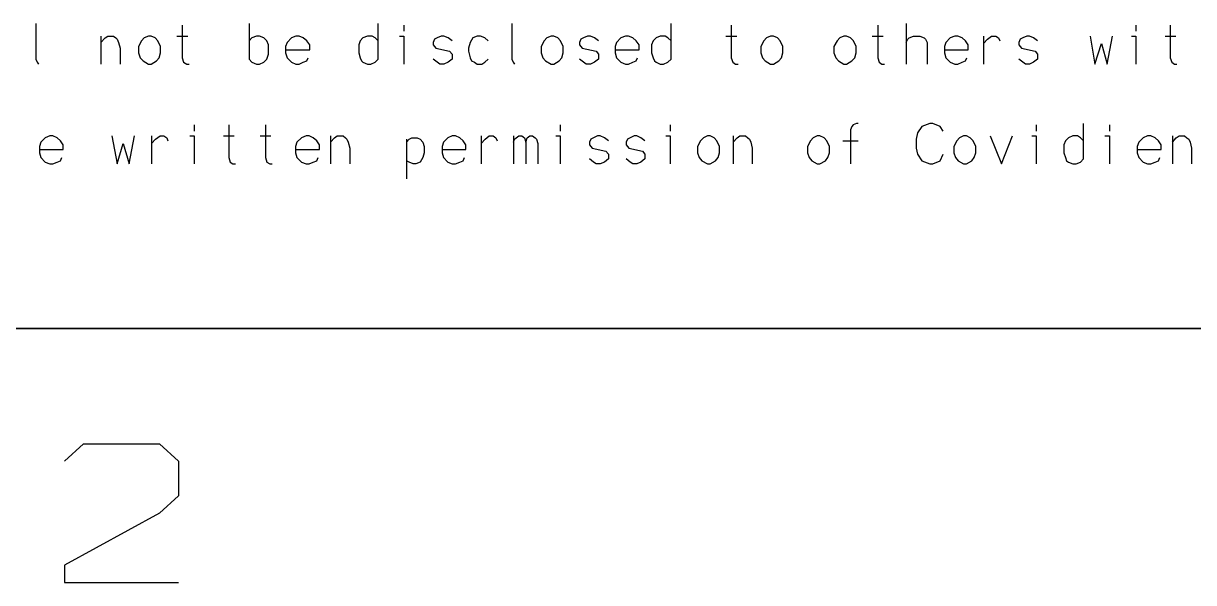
# Model space of a CAD drawing. Extents: x 0 to 1186, y 36 to 805.
# Drawn here: x 728.7 to 825.3, y 41.3 to 87.4 of the extents above; entities that cross this region are included whole.
import ezdxf

# ---------------------------------------------------------------- set-up
doc = ezdxf.new("R2010")
doc.units = 0
doc.layers.add('1', color=1, linetype='CONTINUOUS')

msp = doc.modelspace()

# ---------------------------------------------------------------- linework, layer by layer
at = {"layer": '1'}
for p, q in [((729.75, 87.43), (729.75, 84.48)), ((741.82, 87.28), (741.82, 84.6)), ((747.35, 87.43), (747.35, 84.48)), ((758, 84.48), (758, 87.43)), ((760.12, 87.28), (760.12, 86.78)), ((769.02, 87.43), (769.02, 84.48)), ((782.18, 84.48), (782.18, 87.43)), ((787.13, 87.28), (787.13, 84.6)), ((799.23, 87.28), (799.23, 84.6)), ((801.58, 87.43), (801.58, 84.08)), ((820.52, 87.28), (820.52, 86.78)), ((823.37, 87.28), (823.37, 84.6)), ((735.12, 86.38), (735.12, 84.08)), ((735.12, 85.85), (735.47, 86.25)), ((735.47, 86.25), (735.7, 86.38)), ((735.7, 86.38), (736.15, 86.38)), ((736.15, 86.38), (736.35, 86.25)), ((736.35, 86.25), (736.47, 86.13)), ((736.47, 86.13), (736.57, 85.85)), ((738.47, 86), (738.22, 85.53)), ((738.7, 86.25), (738.47, 86)), ((739.05, 86.38), (738.7, 86.25)), ((739.27, 86.38), (739.05, 86.38)), ((739.6, 86.25), (739.27, 86.38)), ((739.82, 86), (739.6, 86.25)), ((740.05, 85.53), (739.82, 86)), ((741.4, 86.38), (742.3, 86.38)), ((747.57, 86.25), (747.35, 86)), ((747.95, 86.38), (747.57, 86.25)), ((748.2, 86.38), (747.95, 86.38)), ((748.57, 86.25), (748.2, 86.38)), ((748.82, 86), (748.57, 86.25)), ((748.95, 85.65), (748.82, 86)), ((750.85, 86.25), (750.5, 85.85)), ((751.22, 86.38), (750.85, 86.25)), ((751.47, 86.38), (751.22, 86.38)), ((751.82, 86.25), (751.47, 86.38)), ((752.12, 86), (751.82, 86.25)), ((752.35, 85.65), (752.12, 86)), ((756.52, 86), (756.4, 85.65)), ((756.75, 86.25), (756.52, 86)), ((757.12, 86.38), (756.75, 86.25)), ((757.52, 86.38), (757.12, 86.38)), ((757.75, 86.25), (757.52, 86.38)), ((758, 86), (757.75, 86.25)), ((759.77, 86.38), (760.12, 86.38)), ((760.12, 86.38), (760.12, 84.08)), ((762.65, 86.13), (762.55, 85.85)), ((762.87, 86.25), (762.65, 86.13)), ((763.2, 86.38), (762.87, 86.25)), ((763.42, 86.38), (763.2, 86.38)), ((763.77, 86.25), (763.42, 86.38)), ((764.1, 86), (763.77, 86.25)), ((765.82, 86.25), (765.6, 85.85)), ((766.17, 86.38), (765.82, 86.25)), ((766.45, 86.38), (766.17, 86.38)), ((766.8, 86.25), (766.45, 86.38)), ((767.07, 86), (766.8, 86.25)), ((771.7, 86), (771.45, 85.53)), ((771.92, 86.25), (771.7, 86)), ((772.27, 86.38), (771.92, 86.25)), ((772.5, 86.38), (772.28, 86.38)), ((772.83, 86.25), (772.5, 86.38)), ((773.05, 86), (772.83, 86.25)), ((773.27, 85.53), (773.05, 86)), ((774.73, 86.13), (774.63, 85.85)), ((774.95, 86.25), (774.73, 86.13)), ((775.28, 86.38), (774.95, 86.25)), ((775.53, 86.38), (775.28, 86.38)), ((775.85, 86.25), (775.53, 86.38)), ((776.18, 86), (775.85, 86.25)), ((778.03, 86.25), (777.68, 85.85)), ((778.4, 86.38), (778.03, 86.25)), ((778.65, 86.38), (778.4, 86.38)), ((779.03, 86.25), (778.65, 86.38)), ((779.3, 86), (779.03, 86.25)), ((779.53, 85.65), (779.3, 86)), ((780.7, 86), (780.55, 85.65)), ((780.93, 86.25), (780.7, 86)), ((781.28, 86.38), (780.93, 86.25)), ((781.68, 86.38), (781.28, 86.38)), ((781.9, 86.25), (781.68, 86.38)), ((782.18, 86), (781.9, 86.25)), ((786.7, 86.38), (787.6, 86.38)), ((789.83, 86), (789.58, 85.53)), ((790.05, 86.25), (789.83, 86)), ((790.38, 86.38), (790.05, 86.25)), ((790.63, 86.38), (790.38, 86.38)), ((790.95, 86.25), (790.63, 86.38)), ((791.18, 86), (790.95, 86.25)), ((791.4, 85.53), (791.18, 86)), ((795.88, 86), (795.6, 85.53)), ((796.1, 86.25), (795.88, 86)), ((796.43, 86.38), (796.1, 86.25)), ((796.65, 86.38), (796.43, 86.38)), ((796.98, 86.25), (796.65, 86.38)), ((797.23, 86), (796.98, 86.25)), ((797.45, 85.53), (797.23, 86)), ((798.78, 86.38), (799.68, 86.38)), ((801.58, 85.85), (801.7, 86.13)), ((801.7, 86.13), (801.83, 86.25)), ((801.83, 86.25), (802.18, 86.38)), ((802.18, 86.38), (802.7, 86.38)), ((802.7, 86.38), (803.05, 86.25)), ((803.05, 86.25), (803.18, 86.13)), ((803.18, 86.13), (803.3, 85.85)), ((805.2, 86.25), (804.85, 85.85)), ((805.6, 86.38), (805.2, 86.25)), ((805.85, 86.38), (805.6, 86.38)), ((806.2, 86.25), (805.85, 86.38)), ((806.48, 86), (806.2, 86.25)), ((806.7, 85.65), (806.48, 86)), ((807.95, 86.38), (807.95, 84.08)), ((807.95, 85.78), (808.28, 86.13)), ((808.28, 86.13), (808.62, 86.38)), ((808.62, 86.38), (808.97, 86.38)), ((808.97, 86.38), (809.2, 86.25)), ((809.2, 86.25), (809.3, 86)), ((810.97, 86.13), (810.88, 85.85)), ((811.2, 86.25), (810.97, 86.13)), ((811.52, 86.38), (811.2, 86.25)), ((811.75, 86.38), (811.52, 86.38)), ((812.07, 86.25), (811.75, 86.38)), ((812.42, 86), (812.07, 86.25)), ((816.75, 86.38), (817.15, 84.08)), ((818.17, 84.08), (818.6, 86.38)), ((820.17, 86.38), (820.52, 86.38)), ((820.52, 86.38), (820.52, 84.08)), ((822.95, 86.38), (823.82, 86.38)), ((736.57, 85.85), (736.7, 85.38)), ((736.7, 85.38), (736.7, 84.08)), ((738.22, 85.53), (738.22, 85)), ((738.22, 85), (738.37, 84.6)), ((739.92, 84.6), (740.05, 85)), ((740.05, 85), (740.05, 85.53)), ((748.95, 84.88), (748.95, 85.65)), ((750.5, 85.85), (750.35, 85.53)), ((750.35, 85.53), (750.35, 85)), ((750.35, 85.25), (752.35, 85.25)), ((750.35, 85), (750.5, 84.6)), ((752.35, 85.25), (752.35, 85.65)), ((756.4, 85.65), (756.4, 85)), ((756.4, 85), (756.52, 84.6)), ((762.55, 85.85), (762.55, 85.65)), ((762.55, 85.65), (762.77, 85.38)), ((762.77, 85.38), (763.9, 85.13)), ((763.9, 85.13), (764.1, 84.88)), ((765.6, 85.85), (765.45, 85.38)), ((765.45, 85.38), (765.45, 85.13)), ((765.45, 85.13), (765.6, 84.6)), ((771.45, 85.53), (771.45, 85)), ((771.45, 85), (771.6, 84.6)), ((773.15, 84.6), (773.27, 85)), ((773.27, 85), (773.27, 85.53)), ((774.63, 85.85), (774.63, 85.65)), ((774.63, 85.65), (774.85, 85.38)), ((774.85, 85.38), (775.98, 85.13)), ((775.98, 85.13), (776.18, 84.88)), ((777.68, 85.85), (777.55, 85.53)), ((777.55, 85.53), (777.55, 85)), ((777.55, 85.25), (779.53, 85.25)), ((777.55, 85), (777.68, 84.6)), ((779.53, 85.25), (779.53, 85.65)), ((780.55, 85.65), (780.55, 85)), ((780.55, 85), (780.7, 84.6)), ((789.58, 85.53), (789.58, 85)), ((789.58, 85), (789.73, 84.6)), ((791.28, 84.6), (791.4, 85)), ((791.4, 85), (791.4, 85.53)), ((795.6, 85.53), (795.6, 85)), ((795.6, 85), (795.78, 84.6)), ((797.33, 84.6), (797.45, 85)), ((797.45, 85), (797.45, 85.53)), ((803.3, 85.85), (803.3, 84.08)), ((804.85, 85.85), (804.73, 85.53)), ((804.73, 85.53), (804.73, 85)), ((804.73, 85.25), (806.7, 85.25)), ((804.73, 85), (804.85, 84.6)), ((806.7, 85.25), (806.7, 85.65)), ((810.88, 85.85), (810.88, 85.65)), ((810.88, 85.65), (811.1, 85.38)), ((811.1, 85.38), (812.22, 85.13)), ((812.22, 85.13), (812.42, 84.88)), ((817.15, 84.08), (817.7, 85.78)), ((817.7, 85.78), (818.17, 84.08)), ((729.75, 84.48), (729.87, 84.23)), ((729.87, 84.23), (729.97, 84.08)), ((738.37, 84.6), (738.6, 84.35)), ((738.6, 84.35), (739.05, 84.08)), ((739.05, 84.08), (739.27, 84.08)), ((739.27, 84.08), (739.72, 84.35)), ((739.72, 84.35), (739.92, 84.6)), ((741.82, 84.6), (741.95, 84.23)), ((741.95, 84.23), (742.2, 84.08)), ((742.2, 84.08), (742.4, 84.08)), ((747.35, 84.48), (747.57, 84.23)), ((747.57, 84.23), (747.95, 84.08)), ((747.95, 84.08), (748.2, 84.08)), ((748.2, 84.08), (748.57, 84.23)), ((748.57, 84.23), (748.82, 84.48)), ((748.82, 84.48), (748.95, 84.88)), ((750.5, 84.6), (750.85, 84.23)), ((750.85, 84.23), (751.22, 84.08)), ((751.22, 84.08), (751.47, 84.08)), ((751.47, 84.08), (751.82, 84.23)), ((751.82, 84.23), (752.12, 84.35)), ((752.12, 84.35), (752.22, 84.6)), ((756.52, 84.6), (756.62, 84.35)), ((756.62, 84.35), (756.75, 84.23)), ((756.75, 84.23), (757.12, 84.08)), ((757.12, 84.08), (757.4, 84.08)), ((757.4, 84.08), (757.75, 84.23)), ((757.75, 84.23), (758, 84.48)), ((762.87, 84.23), (762.55, 84.48)), ((763.1, 84.08), (762.87, 84.23)), ((763.42, 84.08), (763.1, 84.08)), ((763.77, 84.23), (763.42, 84.08)), ((764.1, 84.48), (763.77, 84.23)), ((764.1, 84.88), (764.1, 84.48)), ((765.6, 84.6), (765.7, 84.35)), ((765.7, 84.35), (765.95, 84.23)), ((765.95, 84.23), (766.17, 84.08)), ((766.17, 84.08), (766.57, 84.08)), ((766.57, 84.08), (766.8, 84.23)), ((766.8, 84.23), (767.07, 84.48)), ((769.02, 84.48), (769.15, 84.23)), ((769.15, 84.23), (769.25, 84.08)), ((771.6, 84.6), (771.82, 84.35)), ((771.82, 84.35), (772.27, 84.08)), ((772.27, 84.08), (772.5, 84.08)), ((772.5, 84.08), (772.95, 84.35)), ((772.95, 84.35), (773.15, 84.6)), ((774.95, 84.23), (774.63, 84.48)), ((775.18, 84.08), (774.95, 84.23)), ((775.53, 84.08), (775.18, 84.08)), ((775.85, 84.23), (775.53, 84.08)), ((776.18, 84.48), (775.85, 84.23)), ((776.18, 84.88), (776.18, 84.48)), ((777.68, 84.6), (778.03, 84.23)), ((778.03, 84.23), (778.4, 84.08)), ((778.4, 84.08), (778.65, 84.08)), ((778.65, 84.08), (779.03, 84.23)), ((779.03, 84.23), (779.3, 84.35)), ((779.3, 84.35), (779.4, 84.6)), ((780.7, 84.6), (780.8, 84.35)), ((780.8, 84.35), (780.93, 84.23)), ((780.93, 84.23), (781.28, 84.08)), ((781.28, 84.08), (781.55, 84.08)), ((781.55, 84.08), (781.9, 84.23)), ((781.9, 84.23), (782.18, 84.48)), ((787.13, 84.6), (787.28, 84.23)), ((787.28, 84.23), (787.5, 84.08)), ((787.5, 84.08), (787.7, 84.08)), ((789.73, 84.6), (789.95, 84.35)), ((789.95, 84.35), (790.38, 84.08)), ((790.38, 84.08), (790.63, 84.08)), ((790.63, 84.08), (791.08, 84.35)), ((791.08, 84.35), (791.28, 84.6)), ((795.78, 84.6), (796, 84.35)), ((796, 84.35), (796.43, 84.08)), ((796.43, 84.08), (796.65, 84.08)), ((796.65, 84.08), (797.1, 84.35)), ((797.1, 84.35), (797.33, 84.6)), ((799.23, 84.6), (799.35, 84.23)), ((799.35, 84.23), (799.58, 84.08)), ((799.58, 84.08), (799.78, 84.08)), ((804.85, 84.6), (805.2, 84.23)), ((805.2, 84.23), (805.6, 84.08)), ((805.6, 84.08), (805.85, 84.08)), ((805.85, 84.08), (806.2, 84.23)), ((806.2, 84.23), (806.48, 84.35)), ((806.48, 84.35), (806.58, 84.6)), ((811.2, 84.23), (810.88, 84.48)), ((811.42, 84.08), (811.2, 84.23)), ((811.75, 84.08), (811.42, 84.08)), ((812.08, 84.23), (811.75, 84.08)), ((812.42, 84.48), (812.08, 84.23)), ((812.42, 84.88), (812.42, 84.48)), ((823.37, 84.6), (823.5, 84.23)), ((823.5, 84.23), (823.72, 84.08)), ((823.72, 84.08), (823.92, 84.08)), ((742.82, 79.05), (742.82, 78.53)), ((745.67, 79.05), (745.67, 76.38)), ((748.7, 79.05), (748.7, 76.38)), ((773.02, 79.05), (773.02, 78.53)), ((782.1, 79.05), (782.1, 78.53)), ((797.1, 78.93), (796.97, 78.65)), ((796.97, 78.65), (796.97, 75.85)), ((797.2, 79.05), (797.1, 78.93)), ((797.47, 79.18), (797.2, 79.05)), ((797.6, 79.18), (797.47, 79.18)), ((802.52, 78.4), (802.4, 77.88)), ((802.87, 78.93), (802.52, 78.4)), ((803.52, 79.18), (802.87, 78.93)), ((803.77, 79.18), (803.52, 79.18)), ((804.37, 78.93), (803.77, 79.18)), ((804.62, 78.53), (804.37, 78.93)), ((812.3, 79.05), (812.3, 78.53)), ((816.2, 76.25), (816.2, 79.18)), ((818.35, 79.05), (818.35, 78.53)), ((730.17, 77.63), (730.05, 77.28)), ((730.05, 77.28), (730.05, 76.75)), ((730.52, 78), (730.17, 77.63)), ((730.9, 78.15), (730.52, 78)), ((731.15, 78.15), (730.9, 78.15)), ((731.52, 78), (731.15, 78.15)), ((731.8, 77.75), (731.52, 78)), ((732.02, 77.4), (731.8, 77.75)), ((732.02, 77.03), (732.02, 77.4)), ((736.02, 78.15), (736.45, 75.85)), ((736.45, 75.85), (736.97, 77.53)), ((736.97, 77.53), (737.45, 75.85)), ((737.45, 75.85), (737.9, 78.15)), ((739.3, 78.15), (739.3, 75.85)), ((739.3, 77.53), (739.62, 77.88)), ((739.62, 77.88), (740, 78.15)), ((740, 78.15), (740.32, 78.15)), ((740.32, 78.15), (740.55, 78)), ((740.55, 78), (740.65, 77.75)), ((742.47, 78.15), (742.82, 78.15)), ((742.82, 78.15), (742.82, 75.85)), ((745.25, 78.15), (746.12, 78.15)), ((748.27, 78.15), (749.15, 78.15)), ((751.3, 77.63), (751.17, 77.28)), ((751.17, 77.28), (751.17, 76.75)), ((751.67, 78), (751.3, 77.63)), ((752.05, 78.15), (751.67, 78)), ((752.3, 78.15), (752.05, 78.15)), ((752.65, 78), (752.3, 78.15)), ((752.95, 77.75), (752.65, 78)), ((753.17, 77.4), (752.95, 77.75)), ((753.17, 77.03), (753.17, 77.4)), ((754.07, 78.15), (754.07, 75.85)), ((754.07, 77.63), (754.4, 78)), ((754.4, 78), (754.62, 78.15)), ((754.62, 78.15), (755.1, 78.15)), ((755.1, 78.15), (755.3, 78)), ((755.3, 78), (755.42, 77.88)), ((755.42, 77.88), (755.52, 77.63)), ((755.52, 77.63), (755.65, 77.15)), ((760.35, 77.88), (760.35, 74.6)), ((760.35, 77.63), (760.57, 77.88)), ((760.57, 77.88), (760.77, 78)), ((760.77, 78), (761.22, 78)), ((761.22, 78), (761.47, 77.88)), ((761.47, 77.88), (761.7, 77.63)), ((761.7, 77.63), (761.8, 77.28)), ((761.8, 77.28), (761.8, 76.75)), ((763.4, 77.63), (763.27, 77.28)), ((763.27, 77.28), (763.27, 76.75)), ((763.75, 78), (763.4, 77.63)), ((764.12, 78.15), (763.75, 78)), ((764.37, 78.15), (764.12, 78.15)), ((764.75, 78), (764.37, 78.15)), ((765.02, 77.75), (764.75, 78)), ((765.25, 77.4), (765.02, 77.75)), ((765.25, 77.03), (765.25, 77.4)), ((766.5, 78.15), (766.5, 75.85)), ((766.5, 77.53), (766.82, 77.88)), ((766.82, 77.88), (767.17, 78.15)), ((767.17, 78.15), (767.5, 78.15)), ((767.5, 78.15), (767.72, 78)), ((767.72, 78), (767.82, 77.75)), ((769.17, 78.15), (769.17, 75.85)), ((769.17, 77.63), (769.25, 77.88)), ((769.25, 77.88), (769.4, 78)), ((769.4, 78), (769.62, 78.15)), ((769.62, 78.15), (769.85, 78.15)), ((769.85, 78.15), (770.07, 78)), ((770.07, 78), (770.2, 77.63)), ((770.2, 77.63), (770.3, 78)), ((770.2, 77.63), (770.2, 75.85)), ((770.3, 78), (770.52, 78.15)), ((770.52, 78.15), (770.75, 78.15)), ((770.75, 78.15), (770.95, 78)), ((770.95, 78), (771.07, 77.88)), ((771.07, 77.88), (771.17, 77.53)), ((771.17, 77.53), (771.17, 75.85)), ((772.67, 78.15), (773.02, 78.15)), ((773.02, 78.15), (773.02, 75.85)), ((775.55, 77.88), (775.45, 77.63)), ((775.45, 77.63), (775.45, 77.4)), ((775.45, 77.4), (775.67, 77.15)), ((775.77, 78), (775.55, 77.88)), ((776.1, 78.15), (775.77, 78)), ((776.32, 78.15), (776.1, 78.15)), ((776.67, 78), (776.32, 78.15)), ((777, 77.75), (776.67, 78)), ((778.57, 77.88), (778.47, 77.63)), ((778.47, 77.63), (778.47, 77.4)), ((778.47, 77.4), (778.7, 77.15)), ((778.8, 78), (778.57, 77.88)), ((779.12, 78.15), (778.8, 78)), ((779.35, 78.15), (779.12, 78.15)), ((779.67, 78), (779.35, 78.15)), ((780.02, 77.75), (779.67, 78)), ((781.75, 78.15), (782.1, 78.15)), ((782.1, 78.15), (782.1, 75.85)), ((784.6, 77.75), (784.35, 77.28)), ((784.35, 77.28), (784.35, 76.75)), ((784.85, 78), (784.6, 77.75)), ((785.17, 78.15), (784.85, 78)), ((785.4, 78.15), (785.17, 78.15)), ((785.72, 78), (785.4, 78.15)), ((785.95, 77.75), (785.72, 78)), ((786.17, 77.28), (785.95, 77.75)), ((786.17, 76.75), (786.17, 77.28)), ((787.3, 78.15), (787.3, 75.85)), ((787.3, 77.63), (787.62, 78)), ((787.62, 78), (787.85, 78.15)), ((787.85, 78.15), (788.32, 78.15)), ((788.32, 78.15), (788.52, 78)), ((788.52, 78), (788.65, 77.88)), ((788.65, 77.88), (788.75, 77.63)), ((788.75, 77.63), (788.87, 77.15)), ((793.67, 77.75), (793.42, 77.28)), ((793.42, 77.28), (793.42, 76.75)), ((793.9, 78), (793.67, 77.75)), ((794.22, 78.15), (793.9, 78)), ((794.45, 78.15), (794.22, 78.15)), ((794.8, 78), (794.45, 78.15)), ((795.02, 77.75), (794.8, 78)), ((795.25, 77.28), (795.02, 77.75)), ((795.25, 76.75), (795.25, 77.28)), ((796.35, 77.75), (797.6, 77.75)), ((802.4, 77.88), (802.4, 77.15)), ((805.75, 77.75), (805.5, 77.28)), ((805.5, 77.28), (805.5, 76.75)), ((805.97, 78), (805.75, 77.75)), ((806.3, 78.15), (805.97, 78)), ((806.55, 78.15), (806.3, 78.15)), ((806.87, 78), (806.55, 78.15)), ((807.1, 77.75), (806.87, 78)), ((807.32, 77.28), (807.1, 77.75)), ((807.32, 76.75), (807.32, 77.28)), ((808.52, 78.15), (809.45, 75.85)), ((809.45, 75.85), (810.35, 78.15)), ((811.95, 78.15), (812.3, 78.15)), ((812.3, 78.15), (812.3, 75.85)), ((814.72, 77.75), (814.6, 77.4)), ((814.6, 77.4), (814.6, 76.75)), ((814.97, 78), (814.72, 77.75)), ((815.32, 78.15), (814.97, 78)), ((815.72, 78.15), (815.32, 78.15)), ((815.95, 78), (815.72, 78.15)), ((816.2, 77.75), (815.95, 78)), ((817.97, 78.15), (818.35, 78.15)), ((818.35, 78.15), (818.35, 75.85)), ((820.77, 77.63), (820.65, 77.28)), ((820.65, 77.28), (820.65, 76.75)), ((821.12, 78), (820.77, 77.63)), ((821.5, 78.15), (821.12, 78)), ((821.77, 78.15), (821.5, 78.15)), ((822.12, 78), (821.77, 78.15)), ((822.4, 77.75), (822.12, 78)), ((822.62, 77.4), (822.4, 77.75)), ((822.62, 77.03), (822.62, 77.4)), ((823.55, 78.15), (823.55, 75.85)), ((823.55, 77.63), (823.87, 78)), ((823.87, 78), (824.1, 78.15)), ((824.1, 78.15), (824.55, 78.15)), ((824.55, 78.15), (824.75, 78)), ((824.75, 78), (824.9, 77.88)), ((824.9, 77.88), (825, 77.63)), ((825, 77.63), (825.12, 77.15)), ((730.05, 77.03), (732.02, 77.03)), ((730.05, 76.75), (730.17, 76.38)), ((730.17, 76.38), (730.52, 75.98)), ((731.8, 76.1), (731.9, 76.38)), ((745.67, 76.38), (745.8, 75.98)), ((748.7, 76.38), (748.82, 75.98)), ((751.17, 77.03), (753.17, 77.03)), ((751.17, 76.75), (751.3, 76.38)), ((751.3, 76.38), (751.67, 75.98)), ((752.95, 76.1), (753.05, 76.38)), ((755.65, 77.15), (755.65, 75.85)), ((761.7, 76.38), (761.47, 75.98)), ((761.8, 76.75), (761.7, 76.38)), ((763.27, 77.03), (765.25, 77.03)), ((763.27, 76.75), (763.4, 76.38)), ((763.4, 76.38), (763.75, 75.98)), ((765.02, 76.1), (765.12, 76.38)), ((775.67, 77.15), (776.8, 76.88)), ((776.8, 76.88), (777, 76.63)), ((777, 76.63), (777, 76.25)), ((778.7, 77.15), (779.82, 76.88)), ((779.82, 76.88), (780.02, 76.63)), ((780.02, 76.63), (780.02, 76.25)), ((784.35, 76.75), (784.5, 76.38)), ((784.5, 76.38), (784.72, 76.1)), ((785.85, 76.1), (786.05, 76.38)), ((786.05, 76.38), (786.17, 76.75)), ((788.87, 77.15), (788.87, 75.85)), ((793.42, 76.75), (793.57, 76.38)), ((793.57, 76.38), (793.8, 76.1)), ((794.92, 76.1), (795.12, 76.38)), ((795.12, 76.38), (795.25, 76.75)), ((802.4, 77.15), (802.52, 76.63)), ((802.52, 76.63), (802.87, 76.1)), ((804.37, 76.1), (804.62, 76.63)), ((805.5, 76.75), (805.65, 76.38)), ((805.65, 76.38), (805.87, 76.1)), ((807, 76.1), (807.2, 76.38)), ((807.2, 76.38), (807.32, 76.75)), ((814.6, 76.75), (814.72, 76.38)), ((814.72, 76.38), (814.82, 76.1)), ((820.65, 77.03), (822.62, 77.03)), ((820.65, 76.75), (820.77, 76.38)), ((820.77, 76.38), (821.12, 75.98)), ((822.4, 76.1), (822.5, 76.38)), ((825.12, 77.15), (825.12, 75.85)), ((730.52, 75.98), (730.9, 75.85)), ((730.9, 75.85), (731.15, 75.85)), ((731.15, 75.85), (731.52, 75.98)), ((731.52, 75.98), (731.8, 76.1)), ((745.8, 75.98), (746.02, 75.85)), ((746.02, 75.85), (746.22, 75.85)), ((748.82, 75.98), (749.05, 75.85)), ((749.05, 75.85), (749.25, 75.85)), ((751.67, 75.98), (752.05, 75.85)), ((752.05, 75.85), (752.3, 75.85)), ((752.3, 75.85), (752.65, 75.98)), ((752.65, 75.98), (752.95, 76.1)), ((760.57, 75.98), (760.35, 76.1)), ((760.9, 75.85), (760.57, 75.98)), ((761.12, 75.85), (760.9, 75.85)), ((761.47, 75.98), (761.12, 75.85)), ((763.75, 75.98), (764.12, 75.85)), ((764.12, 75.85), (764.37, 75.85)), ((764.37, 75.85), (764.75, 75.98)), ((764.75, 75.98), (765.02, 76.1)), ((775.77, 75.98), (775.45, 76.25)), ((776, 75.85), (775.77, 75.98)), ((776.32, 75.85), (776, 75.85)), ((776.67, 75.98), (776.32, 75.85)), ((777, 76.25), (776.67, 75.98)), ((778.8, 75.98), (778.47, 76.25)), ((779.02, 75.85), (778.8, 75.98)), ((779.35, 75.85), (779.02, 75.85)), ((779.67, 75.98), (779.35, 75.85)), ((780.02, 76.25), (779.67, 75.98)), ((784.72, 76.1), (785.17, 75.85)), ((785.17, 75.85), (785.4, 75.85)), ((785.4, 75.85), (785.85, 76.1)), ((793.8, 76.1), (794.22, 75.85)), ((794.22, 75.85), (794.45, 75.85)), ((794.45, 75.85), (794.92, 76.1)), ((802.87, 76.1), (803.52, 75.85)), ((803.52, 75.85), (803.77, 75.85)), ((803.77, 75.85), (804.37, 76.1)), ((805.87, 76.1), (806.3, 75.85)), ((806.3, 75.85), (806.55, 75.85)), ((806.55, 75.85), (807, 76.1)), ((814.82, 76.1), (814.97, 75.98)), ((814.97, 75.98), (815.32, 75.85)), ((815.32, 75.85), (815.6, 75.85)), ((815.6, 75.85), (815.95, 75.98)), ((815.95, 75.98), (816.2, 76.25)), ((821.12, 75.98), (821.5, 75.85)), ((821.5, 75.85), (821.77, 75.85)), ((821.77, 75.85), (822.12, 75.98)), ((822.12, 75.98), (822.4, 76.1)), ((1160.43, 62.25), (26.5, 62.25)), ((693.68, 62.25), (863.9, 62.25)), ((732.13, 51.33), (733.68, 52.75)), ((733.68, 52.75), (739.95, 52.75)), ((739.95, 52.75), (741.53, 51.33)), ((741.53, 51.33), (741.53, 48.45)), ((741.53, 48.45), (739.95, 47.03)), ((739.95, 47.03), (732.13, 42.73)), ((732.13, 42.73), (732.13, 41.3)), ((732.13, 41.3), (741.53, 41.3))]:
    msp.add_line(p, q, dxfattribs=at)

doc.saveas('drawing.dxf')
